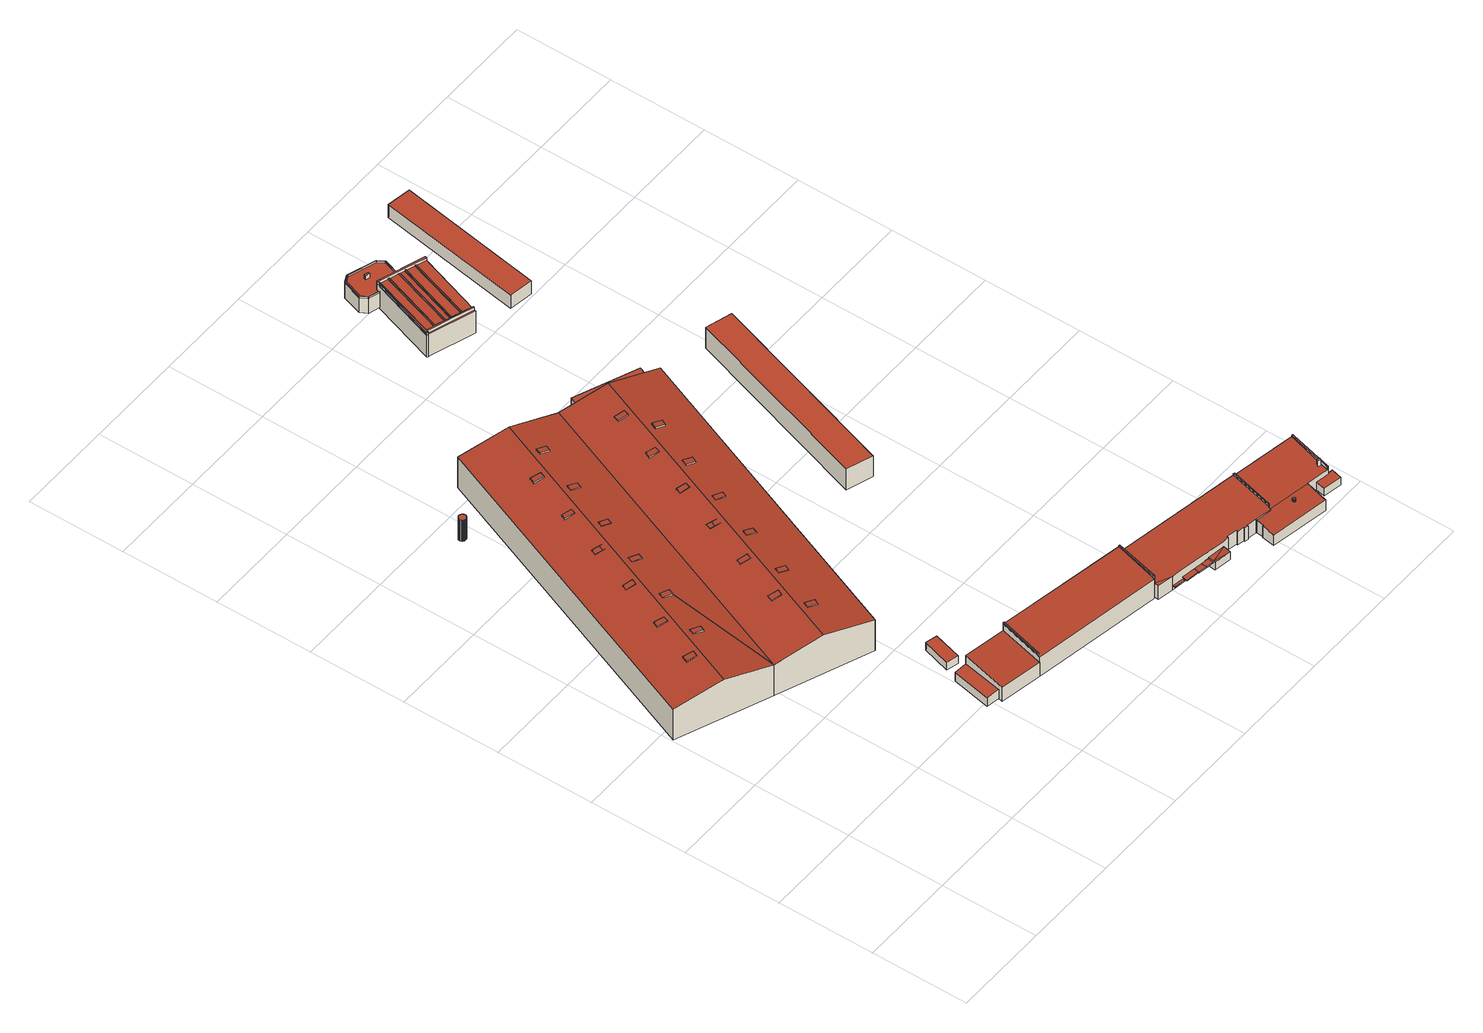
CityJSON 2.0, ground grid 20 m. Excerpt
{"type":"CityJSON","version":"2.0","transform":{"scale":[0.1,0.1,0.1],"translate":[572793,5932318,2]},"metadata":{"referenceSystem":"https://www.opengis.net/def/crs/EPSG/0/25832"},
"CityObjects":{
"building1":{"type":"Building","attributes":{"Grundfläche 2D":"1.708650","Grundhöhe NN":"3.335"},"geometry":[{"type":"Solid","lod":"3","boundaries":[[[[0,1,2,3,4,5,6,7,8,9,10,11,12,13,14,15,16,17,18,19,20,21,22,23,24,25,26,27,28,29,30,31,32,33,34,35,36,37,38,39,40,41,42,43,44,45,46,47,48,49,50,51,52,53,54]],[[1,0,55,56]],[[2,1,56,57]],[[3,2,57,58]],[[51,50,59,60]],[[52,51,60,61]],[[53,52,61,62]],[[54,53,62,63]],[[0,54,63,55]],[[64,4,3,58]],[[5,4,64,65]],[[6,5,65,66]],[[7,6,66,67]],[[8,7,67,68]],[[9,8,68,69]],[[10,9,69,70]],[[11,10,70,71]],[[12,11,71,72]],[[13,12,72,73]],[[14,13,73,74]],[[15,14,74,75]],[[16,15,75,76]],[[77,17,16,76]],[[18,17,77,78]],[[19,18,78,79]],[[20,19,79,80]],[[81,22,21,20,80,82]],[[23,22,81,83]],[[24,23,83,84]],[[25,24,84,85]],[[26,25,85,86]],[[27,26,86,87]],[[28,27,87,88]],[[29,28,88,89]],[[30,29,89,90]],[[31,30,90,91]],[[32,31,91,92]],[[33,32,92,93]],[[34,33,93,94]],[[95,35,34,94]],[[96,36,35,95]],[[37,36,96,97]],[[38,37,97,98]],[[39,38,98,99]],[[40,39,99,100]],[[41,40,100,101]],[[42,41,101,102]],[[43,42,102,103]],[[44,43,103,104]],[[45,44,104,105]],[[46,45,105,106]],[[47,46,106,107]],[[48,47,107,108]],[[109,49,48,108]],[[50,49,109,59]],[[59,109,108,107,106,105,104,103,102,101,100,99,98,97,96,95,94,93,92,91,90,89,88,87,86,85,84,83,81,82,80,79,78,77,76,75,74,73,72,71,70,69,68,67,66,65,64,58,57,56,55,63,62,61,60]]]],"semantics":{"surfaces":[{"type":"RoofSurface"},{"type":"WallSurface"},{"type":"GroundSurface"}],"values":[[0,1,1,1,1,1,1,1,1,1,1,1,1,1,1,1,1,1,1,1,1,1,1,1,1,1,1,1,1,1,1,1,1,1,1,1,1,1,1,1,1,1,1,1,1,1,1,1,1,1,1,1,1,1,1,2]]}}]},
"building2":{"type":"Building","attributes":{"Grundfläche 2D":"14.377183","Grundhöhe NN":"3.035"},"geometry":[{"type":"Solid","lod":"3","boundaries":[[[[110,111,112,113]],[[114,115,113,112]],[[115,116,110,113]],[[116,117,111,110]],[[117,114,112,111]],[[117,116,115,114]]]],"semantics":{"surfaces":[{"type":"RoofSurface"},{"type":"WallSurface"},{"type":"GroundSurface"}],"values":[[0,1,1,1,1,2]]}}]},
"building3":{"type":"Building","attributes":{"Grundfläche 2D":"2932.023917","Grundhöhe NN":"2.864"},"children":["building3-1","building3-2","building3-3","building3-4","building3-5","building3-6","building3-7","building3-8","building3-9","building3-10","building3-11","building3-12","building3-13","building3-14","building3-15","building3-16","building3-17","building3-18","building3-19","building3-20","building3-21","building3-22","building3-23","building3-24"],"geometry":[{"type":"Solid","lod":"3","boundaries":[[[[118,119,120,121,122]],[[123,124,118,122,125]],[[126,124,123,127],[128,129,128,124]],[[127,130,131,126]],[[132,133,134,135]],[[120,119,136,137]],[[133,138,139,123,125,122,121,120,137,140,134]],[[136,119,118,124,141]],[[130,127,123,139,142]],[[131,130,142,143]],[[141,124,126,131,143]],[[133,132,144,138]],[[135,134,140,145]],[[132,135,145,144]],[[143,142,139,138,144,145,140,137,136,141]]]],"semantics":{"surfaces":[{"type":"RoofSurface"},{"type":"WallSurface"},{"type":"GroundSurface"}],"values":[[0,0,0,0,0,1,1,1,1,1,1,1,1,1,2]]}}]},
"building3-1":{"type":"BuildingInstallation","parents":["building3"],"geometry":[{"type":"MultiSurface","lod":"3","boundaries":[[[146,147,148,149]],[[150,149,148,151]],[[152,147,146,153]],[[152,151,148,147]]],"semantics":{"surfaces":[{"type":"RoofSurface"},{"type":"WallSurface"}],"values":[0,1,1,1]}}]},
"building3-2":{"type":"BuildingInstallation","parents":["building3"],"geometry":[{"type":"MultiSurface","lod":"3","boundaries":[[[154,155,156,157]],[[157,156,158,159]],[[154,157,159,160]],[[155,154,160,161]],[[156,155,161,158]]],"semantics":{"surfaces":[{"type":"RoofSurface"},{"type":"WallSurface"}],"values":[0,1,1,1,1]}}]},
"building3-3":{"type":"BuildingInstallation","parents":["building3"],"geometry":[{"type":"MultiSurface","lod":"3","boundaries":[[[162,163,164,165]],[[165,164,166,167]],[[162,165,167,168]],[[163,162,168,169]],[[164,163,169,166]]],"semantics":{"surfaces":[{"type":"RoofSurface"},{"type":"WallSurface"}],"values":[0,1,1,1,1]}}]},
"building3-4":{"type":"BuildingInstallation","parents":["building3"],"geometry":[{"type":"MultiSurface","lod":"3","boundaries":[[[170,171,172,173]],[[174,175,171,170]],[[176,177,172,171,175]],[[177,178,173,172]],[[174,170,173,178]]],"semantics":{"surfaces":[{"type":"RoofSurface"},{"type":"WallSurface"}],"values":[0,1,1,1,1]}}]},
"building3-5":{"type":"BuildingInstallation","parents":["building3"],"geometry":[{"type":"MultiSurface","lod":"3","boundaries":[[[179,180,181,182]],[[183,184,179,182]],[[185,180,179,184,186]],[[185,187,181,180]],[[183,182,181,187]]],"semantics":{"surfaces":[{"type":"RoofSurface"},{"type":"WallSurface"}],"values":[0,1,1,1,1]}}]},
"building3-6":{"type":"BuildingInstallation","parents":["building3"],"geometry":[{"type":"MultiSurface","lod":"3","boundaries":[[[188,189,190,191]],[[191,190,192,193]],[[188,191,193,194]],[[189,188,194,195]],[[190,189,195,192]]],"semantics":{"surfaces":[{"type":"RoofSurface"},{"type":"WallSurface"}],"values":[0,1,1,1,1]}}]},
"building3-7":{"type":"BuildingInstallation","parents":["building3"],"geometry":[{"type":"MultiSurface","lod":"3","boundaries":[[[196,197,198,199]],[[200,201,196,199]],[[202,197,196,201]],[[202,203,198,197]],[[199,198,203,200]]],"semantics":{"surfaces":[{"type":"RoofSurface"},{"type":"WallSurface"}],"values":[0,1,1,1,1]}}]},
"building3-8":{"type":"BuildingInstallation","parents":["building3"],"geometry":[{"type":"MultiSurface","lod":"3","boundaries":[[[204,205,206,207]],[[207,206,208,209]],[[204,207,209,210]],[[205,204,210,211]],[[206,205,211,208]]],"semantics":{"surfaces":[{"type":"RoofSurface"},{"type":"WallSurface"}],"values":[0,1,1,1,1]}}]},
"building3-9":{"type":"BuildingInstallation","parents":["building3"],"geometry":[{"type":"MultiSurface","lod":"3","boundaries":[[[212,213,214,215]],[[215,214,216,217]],[[212,215,217,218]],[[213,212,218,219]],[[214,213,219,216]]],"semantics":{"surfaces":[{"type":"RoofSurface"},{"type":"WallSurface"}],"values":[0,1,1,1,1]}}]},
"building3-10":{"type":"BuildingInstallation","parents":["building3"],"geometry":[{"type":"MultiSurface","lod":"3","boundaries":[[[220,221,222,223]],[[223,222,224,225]],[[220,223,225,226]],[[221,220,226,227]],[[222,221,227,224]]],"semantics":{"surfaces":[{"type":"RoofSurface"},{"type":"WallSurface"}],"values":[0,1,1,1,1]}}]},
"building3-11":{"type":"BuildingInstallation","parents":["building3"],"geometry":[{"type":"MultiSurface","lod":"3","boundaries":[[[228,229,230,231]],[[231,230,232,233]],[[228,231,233,234]],[[229,228,234,235]],[[230,229,235,232]]],"semantics":{"surfaces":[{"type":"RoofSurface"},{"type":"WallSurface"}],"values":[0,1,1,1,1]}}]},
"building3-12":{"type":"BuildingInstallation","parents":["building3"],"geometry":[{"type":"MultiSurface","lod":"3","boundaries":[[[236,237,238,239]],[[239,238,240,241]],[[236,239,241,242]],[[237,236,242,243]],[[238,237,243,240]]],"semantics":{"surfaces":[{"type":"RoofSurface"},{"type":"WallSurface"}],"values":[0,1,1,1,1]}}]},
"building3-13":{"type":"BuildingInstallation","parents":["building3"],"geometry":[{"type":"MultiSurface","lod":"3","boundaries":[[[244,245,246,247]],[[247,246,248,249]],[[244,247,249,250]],[[245,244,250,251]],[[246,245,251,248]]],"semantics":{"surfaces":[{"type":"RoofSurface"},{"type":"WallSurface"}],"values":[0,1,1,1,1]}}]},
"building3-14":{"type":"BuildingInstallation","parents":["building3"],"geometry":[{"type":"MultiSurface","lod":"3","boundaries":[[[252,253,254,255]],[[256,257,253,252]],[[254,253,257,258]],[[258,259,255,254]],[[256,252,255,259]]],"semantics":{"surfaces":[{"type":"RoofSurface"},{"type":"WallSurface"}],"values":[0,1,1,1,1]}}]},
"building3-15":{"type":"BuildingInstallation","parents":["building3"],"geometry":[{"type":"MultiSurface","lod":"3","boundaries":[[[260,261,262,263]],[[263,262,264,265]],[[260,263,265,266]],[[261,260,266,267]],[[262,261,267,264]]],"semantics":{"surfaces":[{"type":"RoofSurface"},{"type":"WallSurface"}],"values":[0,1,1,1,1]}}]},
"building3-16":{"type":"BuildingInstallation","parents":["building3"],"geometry":[{"type":"MultiSurface","lod":"3","boundaries":[[[268,269,270,271,272,273]],[[274,275,272,271]],[[275,129,276,268,273,272]],[[276,128,269,268]],[[128,277,270,269]],[[277,274,271,270]]],"semantics":{"surfaces":[{"type":"RoofSurface"},{"type":"WallSurface"}],"values":[0,1,1,1,1,1]}}]},
"building3-17":{"type":"BuildingInstallation","parents":["building3"],"geometry":[{"type":"MultiSurface","lod":"3","boundaries":[[[278,279,280,281]],[[281,280,282,283]],[[278,281,283,284]],[[279,278,284,285]],[[280,279,285,282]]],"semantics":{"surfaces":[{"type":"RoofSurface"},{"type":"WallSurface"}],"values":[0,1,1,1,1]}}]},
"building3-18":{"type":"BuildingInstallation","parents":["building3"],"geometry":[{"type":"MultiSurface","lod":"3","boundaries":[[[286,287,288,289]],[[289,288,290,291]],[[286,289,291,292]],[[287,286,292,293]],[[288,287,293,290]]],"semantics":{"surfaces":[{"type":"RoofSurface"},{"type":"WallSurface"}],"values":[0,1,1,1,1]}}]},
"building3-19":{"type":"BuildingInstallation","parents":["building3"],"geometry":[{"type":"MultiSurface","lod":"3","boundaries":[[[294,295,296,297]],[[297,296,298,299]],[[294,297,299,300]],[[295,294,300,301]],[[296,295,301,298]]],"semantics":{"surfaces":[{"type":"RoofSurface"},{"type":"WallSurface"}],"values":[0,1,1,1,1]}}]},
"building3-20":{"type":"BuildingInstallation","parents":["building3"],"geometry":[{"type":"MultiSurface","lod":"3","boundaries":[[[302,303,304,305]],[[302,305,306]],[[303,302,306,307]],[[303,307,304]]],"semantics":{"surfaces":[{"type":"RoofSurface"},{"type":"WallSurface"}],"values":[0,1,1,1]}}]},
"building3-21":{"type":"BuildingInstallation","parents":["building3"],"geometry":[{"type":"MultiSurface","lod":"3","boundaries":[[[308,309,310,311]],[[311,310,312,313]],[[308,311,313,314]],[[309,308,314,315]],[[310,309,315,312]]],"semantics":{"surfaces":[{"type":"RoofSurface"},{"type":"WallSurface"}],"values":[0,1,1,1,1]}}]},
"building3-22":{"type":"BuildingInstallation","parents":["building3"],"geometry":[{"type":"MultiSurface","lod":"3","boundaries":[[[316,317,318,319]],[[320,321,319,318]],[[316,319,321,322]],[[322,323,317,316]],[[318,317,323,320]]],"semantics":{"surfaces":[{"type":"RoofSurface"},{"type":"WallSurface"}],"values":[0,1,1,1,1]}}]},
"building3-23":{"type":"BuildingInstallation","parents":["building3"],"geometry":[{"type":"MultiSurface","lod":"3","boundaries":[[[324,325,326,327]],[[327,326,328,329]],[[324,327,329,330]],[[325,324,330,331]],[[326,325,331,328]]],"semantics":{"surfaces":[{"type":"RoofSurface"},{"type":"WallSurface"}],"values":[0,1,1,1,1]}}]},
"building3-24":{"type":"BuildingInstallation","parents":["building3"],"geometry":[{"type":"MultiSurface","lod":"3","boundaries":[[[332,333,334,335]],[[335,334,336,337]],[[332,335,337,338]],[[333,332,338,339]],[[334,333,339,336]]],"semantics":{"surfaces":[{"type":"RoofSurface"},{"type":"WallSurface"}],"values":[0,1,1,1,1]}}]},
"building4":{"type":"Building","attributes":{"Grundfläche 2D":"800.584531","Grundhöhe NN":"3.035"},"children":["building4-1","building4-2","building4-3","building4-4","building4-5","building4-6","building4-7","building4-8","building4-9","building4-10"],"geometry":[{"type":"Solid","lod":"3","boundaries":[[[[340,341,342,343,344,345,346,347,348,349,350,351,352,353,354,355,356,357,358,359,360,361,362]],[[363,361,360]],[[364,365,366,367,368,369,370,371,372,373,374,375,376,377,378]],[[379,380,381,382,383,384,385,386,387]],[[365,388,389,390,391,392,393,367]],[[394,395,396,397,398,399,400,401]],[[402,403,404,405]],[[406,407,408]],[[409,407,406]],[[409,406,410]],[[411,412,413,414,415]],[[357,376,416,417,358]],[[359,358,417,418]],[[363,360,419,420]],[[361,363,420,421,422,423]],[[423,361,423,422,421,422]],[[424,425,426,408,407,427,428,342,341,340,362,361,423,422,421,429]],[[343,342,428,430]],[[344,343,430,431]],[[345,344,431,432]],[[346,345,432,433]],[[347,346,433,434]],[[348,347,434,435]],[[349,348,435,436]],[[350,349,436,437]],[[351,350,437,438]],[[388,353,352,351,438,439,389]],[[364,354,353,388,365]],[[354,364,378,355]],[[355,378,377,356]],[[356,377,376,357]],[[406,408,426,425,424,440,410]],[[409,410,440,441]],[[407,409,441,427]],[[398,397,396,370,369,368,367,442,443,399]],[[444,445,446,374,373,372,371,370,396,395,447]],[[376,375,448,416]],[[375,374,446,448]],[[400,399,443,449]],[[401,400,449,450]],[[394,401,450,451]],[[395,394,451,447]],[[405,404,452,453]],[[402,405,453,454]],[[403,402,454,455]],[[412,456,452,404,413]],[[457,414,413,404,403,455]],[[415,414,457,458]],[[387,386,385,412,411,415]],[[387,415,458,459,379]],[[380,379,459,460]],[[380,460,419,360,381]],[[381,360,359,382]],[[412,385,384,383,382,359,418,461,456]],[[367,366,365]],[[390,389,439,462]],[[391,390,462,463]],[[392,391,463,464]],[[393,392,464,465]],[[393,465,442,367]],[[465,464,463,462,439,438,437,436,435,434,433,432,431,430,428,427,441,440,424,429,421,420,419,460,459,458,457,455,454,453,452,456,461,418,417,416,448,446,445,444,447,451,450,449,443,442]]]],"semantics":{"surfaces":[{"type":"RoofSurface"},{"type":"WallSurface"},{"type":"GroundSurface"}],"values":[[0,0,0,0,0,0,0,0,0,0,0,1,1,1,1,1,1,1,1,1,1,1,1,1,1,1,1,1,1,1,1,1,1,1,1,1,1,1,1,1,1,1,1,1,1,1,1,1,1,1,1,1,1,1,1,1,1,1,1,1,2]]}}]},
"building4-1":{"type":"BuildingInstallation","parents":["building4"],"geometry":[{"type":"MultiSurface","lod":"3","boundaries":[[[466,467,468]],[[466,468,469]],[[468,467,357,358]],[[469,468,358,355]],[[466,469,355,356]],[[467,466,356,357]]],"semantics":{"surfaces":[{"type":"RoofSurface"},{"type":"WallSurface"}],"values":[0,0,1,1,1,1]}}]},
"building4-2":{"type":"BuildingInstallation","parents":["building4"],"geometry":[{"type":"MultiSurface","lod":"3","boundaries":[[[470,471,472,473]],[[473,472,474,475]],[[470,473,475,476]],[[471,470,476,477]],[[472,471,477,474]]],"semantics":{"surfaces":[{"type":"RoofSurface"},{"type":"WallSurface"}],"values":[0,1,1,1,1]}}]},
"building4-3":{"type":"BuildingInstallation","parents":["building4"],"geometry":[{"type":"MultiSurface","lod":"3","boundaries":[[[478,479,480,481,482,483,484,485,486,487]],[[483,370,371,372,373,374,487,486,485,484]],[[374,375,478,487]],[[479,478,375,368,481,480]],[[482,481,368,369]],[[483,482,369,370]]],"semantics":{"surfaces":[{"type":"RoofSurface"},{"type":"WallSurface"}],"values":[0,1,1,1,1,1]}}]},
"building4-4":{"type":"BuildingInstallation","parents":["building4"],"geometry":[{"type":"MultiSurface","lod":"3","boundaries":[[[488,489,490,491]],[[491,490,381,382]],[[488,491,382,383]],[[489,488,383,380]],[[490,489,380,381]]],"semantics":{"surfaces":[{"type":"RoofSurface"},{"type":"WallSurface"}],"values":[0,1,1,1,1]}}]},
"building4-5":{"type":"BuildingInstallation","parents":["building4"],"geometry":[{"type":"MultiSurface","lod":"3","boundaries":[[[492,493,494,495]],[[495,494,385,386]],[[492,495,386,496]],[[493,492,496,384]],[[494,493,384,385]]],"semantics":{"surfaces":[{"type":"RoofSurface"},{"type":"WallSurface"}],"values":[0,1,1,1,1]}}]},
"building4-6":{"type":"BuildingInstallation","parents":["building4"],"geometry":[{"type":"MultiSurface","lod":"3","boundaries":[[[497,498,499,500,501,502,503,504,505,506,507,508,509,510,511,512,513,514,515,516,517,518,519]],[[520,521,498,497]],[[521,522,499,498]],[[523,524,517,516]],[[524,525,518,517]],[[525,526,519,518]],[[526,520,497,519]],[[522,527,500,499]],[[527,528,501,500]],[[528,529,501]],[[529,530,502,501]],[[530,531,503,502]],[[531,532,504,503]],[[532,533,505,504]],[[533,534,506,505]],[[534,535,507,506]],[[535,536,508,507]],[[536,537,508]],[[537,538,509,508]],[[538,539,510,509]],[[539,540,511,510]],[[540,541,512,511]],[[541,542,513,512]],[[542,543,514,513]],[[543,544,515,514]],[[544,523,516,515]]],"semantics":{"surfaces":[{"type":"RoofSurface"},{"type":"WallSurface"}],"values":[0,1,1,1,1,1,1,1,1,1,1,1,1,1,1,1,1,1,1,1,1,1,1,1,1,1]}}]},
"building4-7":{"type":"BuildingInstallation","parents":["building4"],"geometry":[{"type":"MultiSurface","lod":"3","boundaries":[[[545,546,423,547]],[[548,549,546,545]],[[549,422,423,546]],[[422,550,547,423]],[[547,550,548,545]],[[550,422,549,548]]],"semantics":{"surfaces":[{"type":"RoofSurface"},{"type":"WallSurface"},{"type":"OuterCeilingSurface"}],"values":[0,1,1,1,1,2]}}]},
"building4-8":{"type":"BuildingInstallation","parents":["building4"],"geometry":[{"type":"MultiSurface","lod":"3","boundaries":[[[551,552,553,554,555]],[[553,556,557,554]],[[555,558,559,551]],[[552,551,559,560]],[[557,556,560,559,558]]],"semantics":{"surfaces":[{"type":"RoofSurface"},{"type":"WallSurface"},{"type":"OuterCeilingSurface"}],"values":[0,1,1,1,2]}}]},
"building4-9":{"type":"BuildingInstallation","parents":["building4"],"geometry":[{"type":"MultiSurface","lod":"3","boundaries":[[[561,555,554,562]],[[562,554,557,563]],[[561,562,563,564]],[[555,561,564,558]],[[557,558,564,563]]],"semantics":{"surfaces":[{"type":"RoofSurface"},{"type":"WallSurface"},{"type":"OuterCeilingSurface"}],"values":[0,1,1,1,2]}}]},
"building4-10":{"type":"BuildingInstallation","parents":["building4"],"geometry":[{"type":"MultiSurface","lod":"3","boundaries":[[[553,552,565,426]],[[565,566,425,426]],[[426,425,556,553]],[[565,552,560,566]],[[560,556,425,566]]],"semantics":{"surfaces":[{"type":"RoofSurface"},{"type":"WallSurface"},{"type":"OuterCeilingSurface"}],"values":[0,1,1,1,2]}}]},
"building5":{"type":"Building","attributes":{"Grundfläche 2D":"152.229776","Grundhöhe NN":"2.613"},"children":["building5-1","building5-2","building5-3","building5-4","building5-5","building5-6"],"geometry":[{"type":"Solid","lod":"3","boundaries":[[[[567,568,569,570,571,572,573,574,575,576]],[[569,568,567,577,578]],[[570,569,578,579]],[[571,570,579,580]],[[581,582,574,573,572,571,580,583]],[[584,576,575,574,582,585]],[[567,576,584,577]],[[577,584,585,582,581,583,580,579,578]]]],"semantics":{"surfaces":[{"type":"RoofSurface"},{"type":"WallSurface"},{"type":"GroundSurface"}],"values":[[0,1,1,1,1,1,1,2]]}}]},
"building5-1":{"type":"BuildingInstallation","parents":["building5"],"geometry":[{"type":"MultiSurface","lod":"3","boundaries":[[[586,587,588,589]],[[586,589,590,591]],[[588,587,592,593]]],"semantics":{"surfaces":[{"type":"RoofSurface"},{"type":"WallSurface"}],"values":[0,1,1]}}]},
"building5-2":{"type":"BuildingInstallation","parents":["building5"],"geometry":[{"type":"MultiSurface","lod":"3","boundaries":[[[594,595,596,597]],[[594,597,598,599]],[[596,595,600,601]]],"semantics":{"surfaces":[{"type":"RoofSurface"},{"type":"WallSurface"}],"values":[0,1,1]}}]},
"building5-3":{"type":"BuildingInstallation","parents":["building5"],"geometry":[{"type":"MultiSurface","lod":"3","boundaries":[[[602,603,604,605]],[[606,607,604,603]],[[608,602,605,609,610,611,612,613,614,615]],[[571,572,573,574,603,602,608,615]],[[574,575,576,607,606,603]],[[616,604,607,576]],[[609,605,617,618,610]],[[619,569,613,612,611,610,618,598,597,596,601,620,621,622,623,590,589,588,593,624,625,626]],[[569,570,614,613]],[[570,571,615,614]]],"semantics":{"surfaces":[{"type":"RoofSurface"},{"type":"WallSurface"}],"values":[0,0,0,1,1,1,1,1,1,1]}}]},
"building5-4":{"type":"BuildingInstallation","parents":["building5"],"geometry":[{"type":"MultiSurface","lod":"3","boundaries":[[[627,628,626,625]],[[627,625,624,629]],[[626,628,630,619]]],"semantics":{"surfaces":[{"type":"RoofSurface"},{"type":"WallSurface"}],"values":[0,1,1]}}]},
"building5-5":{"type":"BuildingInstallation","parents":["building5"],"geometry":[{"type":"MultiSurface","lod":"3","boundaries":[[[631,632,633,634,635,636,637,638,605,604,639,640,641,642]],[[568,643,632,631]],[[592,587,586,591,644,645,646,647,600,595,594,599,617,605,638,637,636,635,634,633,632,643,630,628,627,629]],[[641,640,639,604,616,568,631,642]]],"semantics":{"surfaces":[{"type":"RoofSurface"},{"type":"WallSurface"}],"values":[0,1,1,1]}}]},
"building5-6":{"type":"BuildingInstallation","parents":["building5"],"geometry":[{"type":"MultiSurface","lod":"3","boundaries":[[[646,645,622,621]],[[620,647,646,621]],[[622,645,644,623]]],"semantics":{"surfaces":[{"type":"RoofSurface"},{"type":"WallSurface"}],"values":[0,1,1]}}]},
"building6":{"type":"Building","attributes":{"Grundfläche 2D":"232.208149","Grundhöhe NN":"2.788"},"geometry":[{"type":"Solid","lod":"3","boundaries":[[[[648,649,650,651]],[[649,648,652,653]],[[650,649,653,654]],[[651,650,654,655]],[[648,651,655,652]],[[653,652,655,654]]]],"semantics":{"surfaces":[{"type":"RoofSurface"},{"type":"WallSurface"},{"type":"GroundSurface"}],"values":[[0,1,1,1,1,2]]}}]},
"building7":{"type":"Building","attributes":{"Grundfläche 2D":"48.414971","Grundhöhe NN":"2.806"},"children":["building7-1","building7-2"],"geometry":[{"type":"Solid","lod":"3","boundaries":[[[[656,657,658,659,660,661,662,663,664,665,666]],[[667,663,662,661,668,669]],[[664,663,667,670]],[[665,664,670,671]],[[666,665,671,672]],[[656,666,672,673]],[[657,656,673,674]],[[658,657,674,675]],[[659,658,675,676]],[[660,659,676,677]],[[661,660,677,668]],[[677,676,675,674,673,672,671,670,667,669,668]]]],"semantics":{"surfaces":[{"type":"RoofSurface"},{"type":"WallSurface"},{"type":"GroundSurface"}],"values":[[0,1,1,1,1,1,1,1,1,1,1,2]]}}]},
"building7-1":{"type":"BuildingInstallation","parents":["building7"],"geometry":[{"type":"MultiSurface","lod":"3","boundaries":[[[678,679,680,681]],[[681,680,682,683]],[[678,681,683,684]],[[679,678,684,685]],[[680,679,685,682]]],"semantics":{"surfaces":[{"type":"RoofSurface"},{"type":"WallSurface"}],"values":[0,1,1,1,1]}}]},
"building7-2":{"type":"BuildingInstallation","parents":["building7"],"geometry":[{"type":"MultiSurface","lod":"3","boundaries":[[[686,687,688,689,690,691,692,693,694,695,696,697,698,699,700,701,702,703]],[[661,662,695,694]],[[696,695,662,704]],[[697,696,704,705]],[[698,697,705,706]],[[706,707,699,698]],[[700,699,707,708]],[[701,700,708,709]],[[702,701,709,710]],[[703,702,710,711]],[[711,664,686,703]],[[664,665,687,686]],[[665,666,688,687]],[[666,656,689,688]],[[656,657,690,689]],[[657,658,691,690]],[[658,659,692,691]],[[659,660,693,692]],[[660,661,694,693]]],"semantics":{"surfaces":[{"type":"RoofSurface"},{"type":"WallSurface"}],"values":[0,1,1,1,1,1,1,1,1,1,1,1,1,1,1,1,1,1,1]}}]},
"building8":{"type":"Building","attributes":{"Grundfläche 2D":"148.177834","Grundhöhe NN":"2.808"},"geometry":[{"type":"Solid","lod":"3","boundaries":[[[[712,713,714,715]],[[716,717,715,714]],[[717,718,712,715]],[[718,719,713,712]],[[719,716,714,713]],[[719,718,717,716]]]],"semantics":{"surfaces":[{"type":"RoofSurface"},{"type":"WallSurface"},{"type":"GroundSurface"}],"values":[[0,1,1,1,1,2]]}}]}
},
"vertices":[
[174,1145,64],[175,1145,64],[175,1146,64],[176,1147,64],[176,1148,64],[176,1149,64],[176,1150,64],[176,1151,64],[176,1152,64],[175,1152,64],[175,1153,64],[175,1154,64],[174,1154,64],[174,1155,64],[173,1155,64],[172,1156,64],[171,1156,64],[170,1156,64],[170,1157,64],[169,1157,64],[168,1157,64],[167,1157,64],[167,1156,64],[166,1156,64],[165,1156,64],[165,1155,64],[164,1155,64],[163,1154,64],[163,1153,64],[162,1153,64],[162,1152,64],[162,1151,64],[161,1151,64],[161,1150,64],[161,1149,64],[161,1148,64],[162,1147,64],[162,1146,64],[162,1145,64],[163,1145,64],[163,1144,64],[164,1144,64],[164,1143,64],[165,1143,64],[166,1143,64],[166,1142,64],[167,1142,64],[168,1142,64],[169,1142,64],[170,1142,64],[171,1142,64],[172,1143,64],[173,1143,64],[173,1144,64],[174,1144,64],[174,1145,13],[175,1145,13],[175,1146,13],[176,1147,13],[171,1142,13],[172,1143,13],[173,1143,13],[173,1144,13],[174,1144,13],[176,1148,13],[176,1149,13],[176,1150,13],[176,1151,13],[176,1152,13],[175,1152,13],[175,1153,13],[175,1154,13],[174,1154,13],[174,1155,13],[173,1155,13],[172,1156,13],[171,1156,13],[170,1156,13],[170,1157,13],[169,1157,13],[168,1157,13],[167,1156,13],[167,1157,13],[166,1156,13],[165,1156,13],[165,1155,13],[164,1155,13],[163,1154,13],[163,1153,13],[162,1153,13],[162,1152,13],[162,1151,13],[161,1151,13],[161,1150,13],[161,1149,13],[161,1148,13],[162,1147,13],[162,1146,13],[162,1145,13],[163,1145,13],[163,1144,13],[164,1144,13],[164,1143,13],[165,1143,13],[166,1143,13],[166,1142,13],[167,1142,13],[168,1142,13],[169,1142,13],[170,1142,13],
[414,298,29],[438,291,29],[454,349,29],[431,355,29],[454,349,10],[431,355,10],[414,298,10],[438,291,10],
[283,463,103],[379,425,84],[641,1078,84],[634,1081,85],[544,1117,103],[452,1154,84],[190,500,84],[505,1133,95],[97,537,103],[359,1191,103],[212,736,97],[209,731,97],[264,1230,84],[2,575,84],[524,1181,43],[505,1133,43],[634,1081,43],[652,1129,43],[379,425,9],[641,1078,9],[505,1133,9],[452,1154,9],[634,1081,9],[190,500,9],[264,1230,9],[2,575,9],[524,1181,9],[652,1129,9],
[397,776,101],[378,784,98],[374,773,98],[393,765,101],[384,768,99],[374,773,97],[378,784,97],[388,780,99],
[304,598,99],[299,586,99],[318,579,102],[323,590,102],[318,579,101],[323,590,101],[304,598,97],[299,586,97],
[414,704,99],[418,715,99],[400,722,103],[396,711,103],[400,722,101],[396,711,101],[414,704,97],[418,715,97],
[361,625,102],[357,614,102],[375,606,99],[380,617,99],[361,625,101],[357,614,101],[367,610,99],[375,606,97],[380,617,97],
[433,869,102],[415,876,99],[411,865,99],[429,858,102],[429,858,101],[433,869,101],[415,876,97],[420,874,98],[411,865,97],
[452,969,100],[447,957,100],[466,950,102],[470,962,102],[466,950,101],[470,962,101],[452,969,97],[447,957,97],
[360,684,102],[341,691,99],[337,681,99],[356,673,102],[356,673,101],[360,684,101],[341,691,97],[337,681,97],
[525,981,101],[530,992,101],[511,1000,104],[506,989,104],[511,1000,101],[506,989,101],[525,981,97],[530,992,97],
[451,797,100],[455,807,100],[436,815,102],[432,804,102],[436,815,101],[432,804,101],[451,797,97],[455,807,97],
[489,1063,100],[485,1052,100],[504,1045,103],[508,1056,103],[504,1045,101],[508,1056,101],[489,1063,97],[485,1052,97],
[486,887,100],[491,898,100],[473,906,103],[468,894,103],[473,906,101],[468,894,101],[486,887,97],[491,898,97],
[339,517,100],[344,528,100],[325,536,103],[321,525,103],[325,536,101],[321,525,101],[339,517,97],[344,528,97],
[100,628,100],[95,616,100],[114,609,103],[119,620,103],[114,609,101],[119,620,101],[100,628,97],[95,616,97],
[157,655,103],[153,645,103],[172,637,100],[177,647,100],[157,655,101],[153,645,101],[172,637,97],[177,647,97],
[251,834,100],[232,842,102],[228,831,102],[247,824,100],[228,831,101],[247,824,97],[251,834,97],[232,842,101],
[210,731,100],[212,736,100],[214,742,100],[195,749,102],[191,738,102],[209,731,100],[195,749,101],[191,738,101],[210,731,97],[214,742,97],
[247,996,100],[243,986,100],[262,979,102],[266,989,102],[262,979,101],[266,989,101],[247,996,97],[243,986,97],
[362,1114,101],[344,1122,104],[340,1111,104],[358,1104,101],[340,1111,101],[358,1104,97],[362,1114,97],[344,1122,101],
[175,812,99],[171,801,99],[189,794,103],[193,805,103],[189,794,101],[193,805,101],[175,812,97],[171,801,98],
[211,905,99],[207,894,99],[226,887,101],[230,898,101],[211,905,97],[207,894,97],
[324,1020,100],[306,1028,103],[302,1017,103],[320,1009,100],[302,1017,101],[320,1009,97],[324,1020,97],[306,1028,101],
[285,1091,100],[280,1080,100],[300,1072,103],[304,1083,103],[300,1072,101],[304,1083,101],[285,1091,97],[280,1080,97],
[287,927,99],[269,934,102],[265,924,102],[283,917,99],[265,924,101],[283,917,97],[287,927,97],[269,934,101],
[136,717,100],[132,706,100],[151,698,102],[155,709,102],[151,698,101],[155,709,101],[136,717,97],[132,706,97],
[881,87,43],[917,81,43],[929,80,43],[929,82,44],[951,78,44],[950,75,43],[964,73,43],[964,71,43],[971,69,43],[971,71,43],[992,68,43],[992,67,43],[994,67,43],[1026,61,43],[1028,69,44],[1029,68,44],[1031,68,44],[1047,154,55],[1044,155,55],[782,202,55],[766,116,44],[798,101,43],[820,98,43],[765,107,43],[1028,69,41],[1027,64,41],[1030,64,41],[1115,49,41],[1161,41,41],[1162,41,41],[1164,41,41],[1164,42,41],[1166,54,43],[1180,127,54],[1181,130,54],[1178,130,54],[1047,154,54],[1031,68,41],[1029,68,41],[763,114,57],[764,117,57],[766,116,57],[782,202,69],[780,203,69],[516,251,69],[514,252,69],[498,166,57],[497,161,57],[1026,61,40],[994,67,40],[992,52,39],[990,52,39],[986,25,35],[1106,4,35],[1175,41,29],[1164,42,29],[1164,41,29],[1162,41,29],[1161,41,29],[1136,46,29],[1132,26,29],[1170,19,29],[386,191,31],[413,186,32],[428,268,32],[402,271,31],[880,75,29],[917,81,30],[881,87,29],[915,65,29],[879,71,29],[498,166,44],[514,252,53],[428,268,53],[411,177,44],[497,161,44],[1047,154,10],[1044,155,10],[782,202,10],[766,116,10],[765,107,10],[798,101,10],[798,101,20],[798,101,22],[881,87,10],[881,87,25],[881,87,27],[917,81,10],[929,80,10],[820,98,10],[929,82,10],[951,78,10],[950,75,10],[964,73,10],[964,71,10],[971,69,10],[971,71,10],[992,68,10],[992,67,10],[994,67,10],[879,71,10],[915,65,10],[1115,49,10],[1136,46,10],[1166,54,10],[1180,127,10],[1181,130,10],[1164,42,10],[1178,130,10],[1132,26,10],[1170,19,10],[1175,41,10],[428,268,10],[402,271,10],[386,191,10],[413,186,10],[514,252,10],[411,177,10],[497,161,10],[763,114,10],[764,117,10],[516,251,10],[992,52,10],[990,52,10],[986,25,10],[1106,4,10],
[1031,68,49],[1047,154,59],[1044,155,59],[1029,68,49],
[1161,55,57],[1164,59,57],[1159,62,57],[1156,58,57],[1159,62,44],[1156,58,43],[1161,55,43],[1164,59,44],
[1178,130,57],[1165,61,50],[1164,54,50],[1161,41,48],[1162,41,48],[1164,41,48],[1164,42,48],[1166,54,50],[1180,127,57],[1181,130,57],
[780,203,72],[764,117,63],[766,116,63],[782,202,72],
[500,165,63],[516,251,73],[514,252,73],[498,166,63],[500,165,57],
[1072,42,44],[1072,43,44],[1073,43,44],[1073,44,44],[1073,45,44],[1072,45,44],[1072,46,44],[1071,47,44],[1070,47,44],[1069,47,44],[1068,47,44],[1068,46,44],[1067,46,44],[1067,45,44],[1067,44,44],[1067,43,44],[1068,43,44],[1068,42,44],[1069,42,44],[1069,41,44],[1070,41,44],[1071,41,44],[1071,42,44],[1072,42,39],[1072,43,39],[1073,43,39],[1069,41,39],[1070,41,39],[1071,41,39],[1071,42,39],[1073,44,39],[1073,45,39],[1073,45,40],[1072,45,40],[1072,46,40],[1071,47,40],[1070,47,40],[1069,47,40],[1068,47,40],[1068,46,40],[1068,46,39],[1067,46,39],[1067,45,39],[1067,44,39],[1067,43,39],[1068,43,39],[1068,42,39],[1069,42,39],
[819,91,22],[820,98,22],[797,95,22],[819,91,20],[820,98,20],[797,95,20],
[846,80,27],[863,77,27],[864,90,27],[848,93,27],[846,81,27],[864,90,25],[848,93,25],[846,81,25],[846,80,25],[863,77,25],
[818,85,27],[820,98,27],[820,98,25],[818,85,25],
[880,75,27],[880,75,25],
[579,1426,60],[580,1430,60],[626,1566,60],[627,1570,60],[531,1602,60],[529,1594,60],[528,1593,60],[483,1459,60],[485,1458,60],[486,1458,60],[579,1426,6],[626,1566,6],[627,1570,6],[531,1602,6],[528,1593,6],[483,1459,6],[529,1594,6],[486,1458,6],[485,1458,6],
[538,1447,63],[540,1447,63],[585,1580,63],[583,1581,63],[583,1581,60],[538,1447,60],[540,1447,60],[585,1580,60],
[506,1458,62],[508,1458,62],[552,1591,62],[550,1592,62],[550,1592,60],[506,1458,60],[508,1458,60],[552,1591,60],
[528,1593,66],[483,1459,66],[487,1461,66],[488,1464,66],[485,1458,66],[486,1458,66],[529,1594,66],[530,1592,66],[532,1598,66],[583,1581,66],[585,1580,66],[626,1566,66],[627,1570,66],[531,1602,66],[487,1461,60],[488,1464,60],[532,1598,60],[605,1573,60],[571,1585,60],[571,1585,62],[573,1584,62],[573,1584,60],[603,1574,60],[603,1574,63],[605,1573,63],
[559,1441,63],[561,1440,63],[559,1441,60],[561,1440,60],
[580,1430,66],[581,1433,66],[561,1440,66],[540,1447,66],[538,1447,66],[529,1451,66],[508,1458,66],[506,1458,66],[505,1455,66],[526,1448,66],[537,1445,66],[558,1438,66],[581,1433,60],[529,1451,60],[529,1451,62],[527,1451,62],[527,1451,60],
[710,675,58],[838,1072,58],[784,1088,59],[657,693,59],[710,675,8],[838,1072,8],[784,1088,8],[657,693,8],
[584,1642,44],[526,1662,44],[511,1655,44],[498,1614,44],[506,1600,44],[528,1593,44],[529,1594,44],[531,1602,44],[575,1587,44],[579,1588,44],[592,1628,44],[531,1602,8],[528,1593,8],[529,1594,8],[575,1587,8],[579,1588,8],[592,1628,8],[584,1642,8],[526,1662,8],[511,1655,8],[498,1614,8],[506,1600,8],
[547,1629,54],[548,1632,54],[540,1635,54],[539,1631,54],[540,1635,44],[539,1631,44],[547,1629,44],[548,1632,44],
[575,1587,48],[579,1588,48],[592,1628,48],[584,1642,48],[526,1662,48],[511,1655,48],[498,1614,48],[506,1600,48],[528,1593,48],[529,1594,48],[506,1601,48],[500,1615,48],[513,1653,48],[526,1660,48],[583,1641,48],[591,1628,48],[579,1589,48],[575,1588,48],[506,1601,44],[500,1615,44],[513,1653,44],[526,1660,44],[583,1641,44],[591,1628,44],[579,1589,44],[575,1588,44],
[660,1412,40],[709,1404,40],[758,1701,40],[709,1709,40],[758,1701,8],[709,1709,8],[660,1412,8],[709,1404,8]
]}
